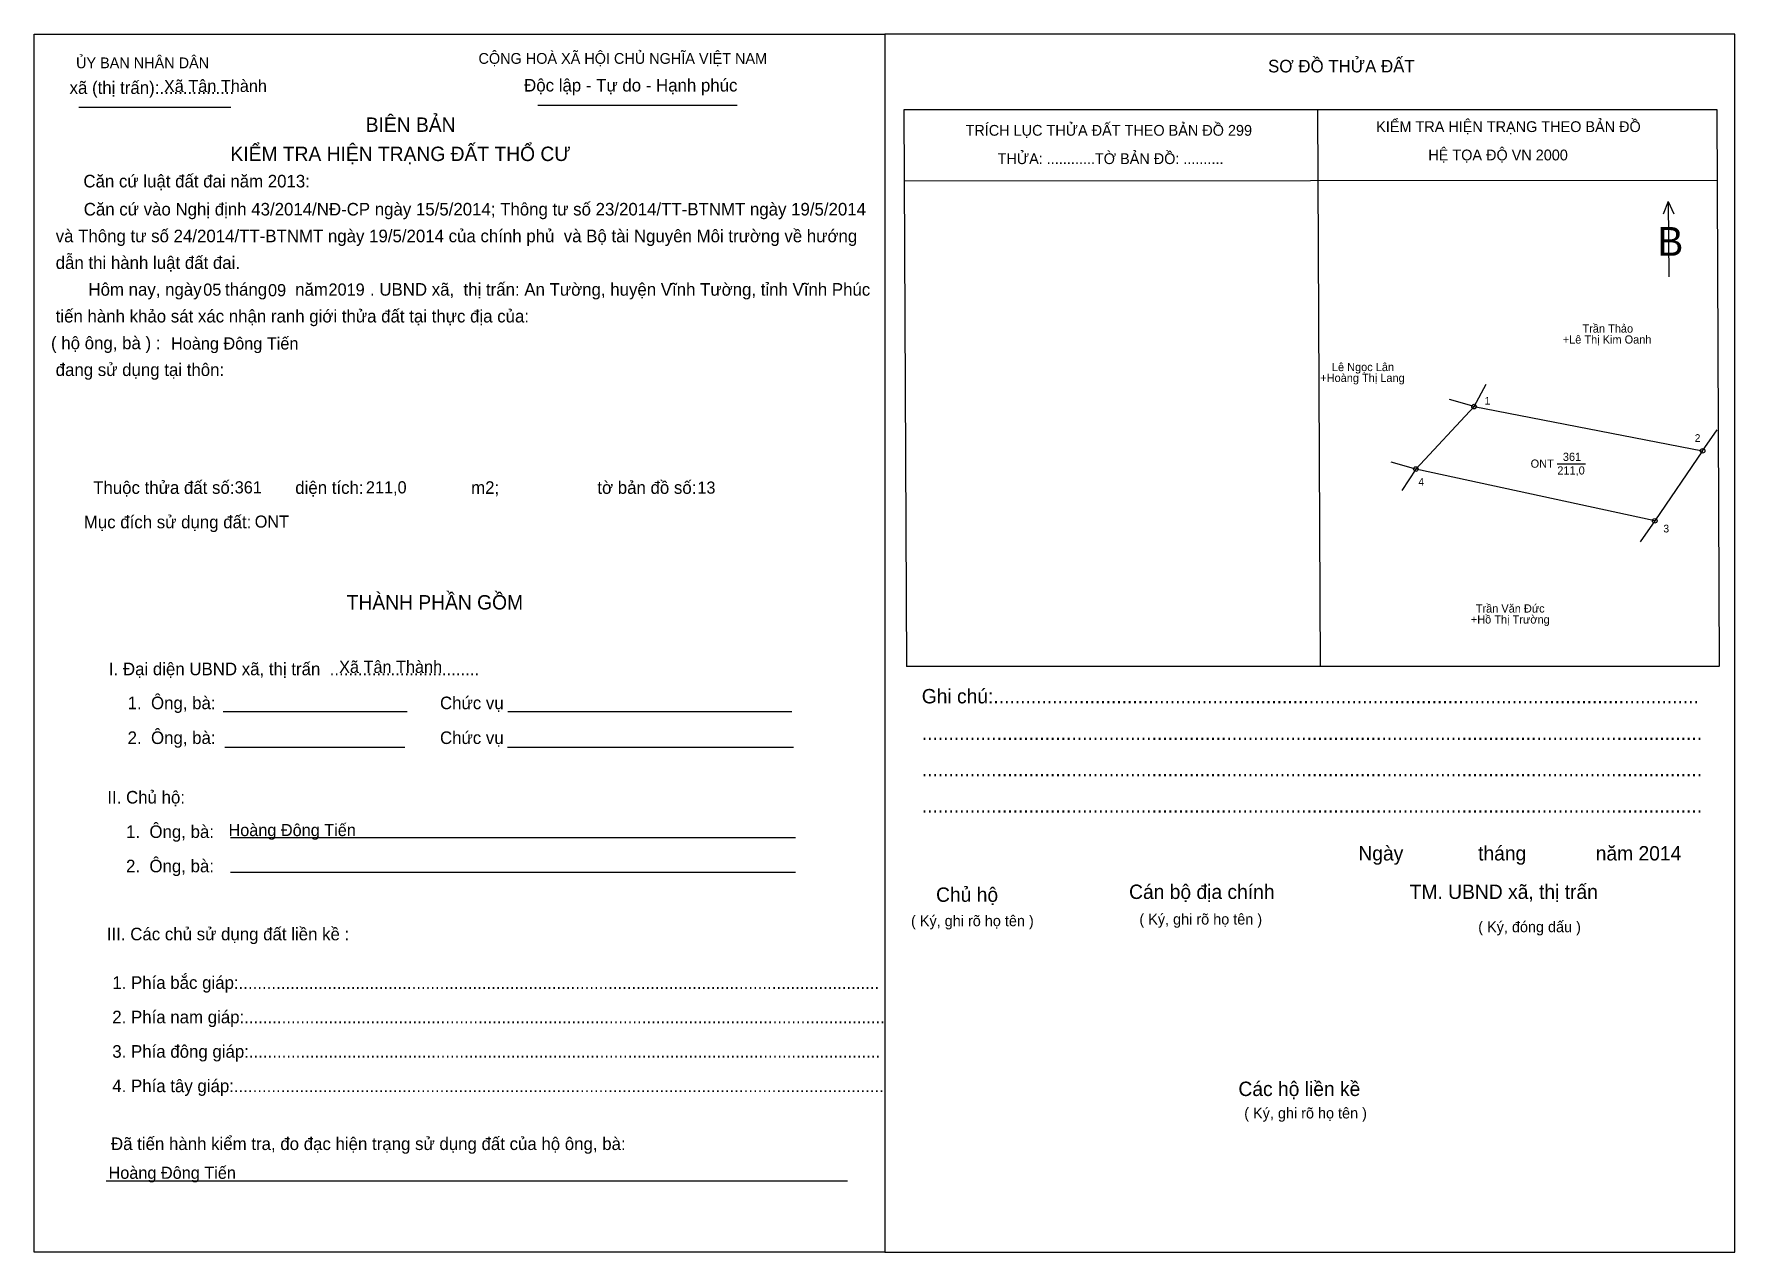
# Model space of a CAD drawing. Extents: x 540451 to 540635, y 1835138 to 1835270.
import ezdxf

# ---------------------------------------------------------------- set-up
doc = ezdxf.new("R2010")
doc.units = 0
for name, color, linetype in [('bbhtNoiDung', 7, 'Continuous'), ('bbhtTemplate', 7, 'Continuous'), ('CanhThua', 7, 'Continuous'), ('MocDinhThua', 7, 'Continuous'), ('NhanDiaChinhThua', 7, 'Continuous'), ('NhanTuCan', 7, 'Continuous'), ('RauThua', 7, 'Continuous'), ('SoHieuDinhThua', 7, 'Continuous')]:
    doc.layers.add(name, color=color, linetype=linetype)

msp = doc.modelspace()

# ---------------------------------------------------------------- linework, layer by layer
at = {"layer": 'bbhtTemplate'}
for p, q in [((540456.1, 1835262.37), (540472.54, 1835262.37)), ((540505.78, 1835262.59), (540527.36, 1835262.59)), ((540590.21, 1835262.15), (540590.51, 1835201.77)), ((540545.47, 1835254.39), (540633.45, 1835254.48)), ((540628.18, 1835252.16), (540627.66, 1835250.8)), ((540628.18, 1835252.16), (540628.8, 1835250.84)), ((540628.18, 1835252.16), (540628.27, 1835244)), ((540471.71, 1835196.9), (540491.62, 1835196.9)), ((540502.54, 1835196.9), (540533.28, 1835196.9)), ((540471.88, 1835193.04), (540491.4, 1835193.04)), ((540502.5, 1835193.04), (540533.46, 1835193.04)), ((540472.5, 1835183.26), (540533.68, 1835183.26)), ((540472.5, 1835179.49), (540533.68, 1835179.49)), ((540459.04, 1835146.07), (540539.33, 1835146.07))]:
    msp.add_line(p, q, dxfattribs=at)
for points in [[(540451.23, 1835138.35), (540451.23, 1835270.31), (540543.37, 1835270.31), (540543.37, 1835138.35)], [(540635.42, 1835138.35), (540635.42, 1835270.31), (540543.37, 1835270.31), (540543.37, 1835138.35)]]:
    msp.add_lwpolyline(points, close=True, dxfattribs=at)
for points in [[(540545.74, 1835201.77), (540545.47, 1835262.15), (540633.45, 1835262.15), (540633.71, 1835201.77)], [(540633.67, 1835201.77), (540545.69, 1835201.77)]]:
    msp.add_lwpolyline(points, dxfattribs=at)
at = {"layer": 'CanhThua'}
for p, q in [((540600.86, 1835223.18), (540607.17, 1835229.94)), ((540607.17, 1835229.94), (540631.92, 1835225.15)), ((540631.92, 1835225.15), (540626.73, 1835217.57)), ((540626.73, 1835217.57), (540600.86, 1835223.18))]:
    msp.add_line(p, q, dxfattribs=at)
at = {"layer": 'MocDinhThua'}
for centre in [(540607.17, 1835229.94), (540631.92, 1835225.15), (540600.86, 1835223.18), (540626.73, 1835217.57)]:
    msp.add_circle(centre, 0.25, dxfattribs=at)
at = {"layer": 'NhanDiaChinhThua'}
msp.add_line((540616.18, 1835223.76), (540619.23, 1835223.76), dxfattribs=at)
at = {"layer": 'RauThua'}
for p, q in [((540607.17, 1835229.94), (540608.49, 1835232.38)), ((540607.17, 1835229.94), (540604.51, 1835230.73)), ((540631.92, 1835225.15), (540633.49, 1835227.44)), ((540600.86, 1835223.18), (540598.19, 1835223.93)), ((540600.86, 1835223.18), (540599.34, 1835220.86)), ((540626.73, 1835217.57), (540625.16, 1835215.29))]:
    msp.add_line(p, q, dxfattribs=at)

# ---------------------------------------------------------------- texts
at = {"layer": 'bbhtNoiDung'}
for s, height, p in [('Xã Tân Thành', 1.3157, (540465.3, 1835264.03)), ('05', 1.316, (540469.55, 1835241.96)), ('09', 1.316, (540476.57, 1835241.9)), ('2019', 1.316, (540483.12, 1835241.97)), ('Hoàng Đông Tiến', 1.3157, (540466.07, 1835236.13)), ('361', 1.316, (540472.96, 1835220.54)), ('211,0', 1.316, (540487.17, 1835220.54)), ('13', 1.316, (540523.06, 1835220.51)), ('ONT', 1.316, (540475.13, 1835216.83)), ('Xã Tân Thành', 1.3157, (540484.27, 1835201.09)), ('Hoàng Đông Tiến', 1.3157, (540472.29, 1835183.41)), ('Hoàng Đông Tiến', 1.3157, (540459.3, 1835146.28))]:
    msp.add_text(s, height=height, dxfattribs=at).set_placement(p)
at = {"layer": 'bbhtTemplate'}
for s, height, p in [('ỦY BAN NHÂN DÂN', 1.1683, (540455.78, 1835266.6)), ('CỘNG HOÀ XÃ HỘI CHỦ NGHĨA VIỆT NAM', 1.1683, (540499.36, 1835267.08)), ('SƠ ĐỒ THỬA ĐẤT', 1.3629, (540584.86, 1835266.15)), ('xã (thị trấn):................', 1.3629, (540455.08, 1835263.82)), ('Độc lập - Tự do - Hạnh phúc', 1.3629, (540504.3, 1835264.08)), ('BIÊN BẢN', 1.558, (540487.15, 1835259.71)), ('TRÍCH LỤC THỬA ĐẤT THEO BẢN ĐỒ 299', 1.1683, (540552.1, 1835259.29)), ('KIỂM TRA HIỆN TRẠNG THEO BẢN ĐỒ', 1.1683, (540596.57, 1835259.69)), ('KIỂM TRA HIỆN TRẠNG ĐẤT THỔ CƯ', 1.5578, (540472.5, 1835256.55)), ('        THỬA: ............TỜ BẢN ĐỒ: ..........', 1.1683, (540552.1, 1835256.22)), ('             HỆ TỌA ĐỘ VN 2000', 1.1683, (540596.57, 1835256.62)), ('Căn cứ luật đất đai năm 2013:', 1.3629, (540456.58, 1835253.69)), ('       Căn cứ vào Nghị định 43/2014/NĐ-CP ngày 15/5/2014; Thông tư số 23/2014/TT-BTNMT ngày 19/5/2014', 1.36294, (540453.07, 1835250.65)), (' và Thông tư số 24/2014/TT-BTNMT ngày 19/5/2014 của chính phủ  và Bộ tài Nguyên Môi trường về hướng', 1.3629, (540453.07, 1835247.75)), ('B', 3.12, (540627.04, 1835246.28)), (' dẫn thi hành luật đất đai.', 1.3629, (540453.07, 1835244.86)), ('        Hôm nay, ngày     tháng      năm         . UBND xã,  thị trấn: An Tường, huyện Vĩnh Tường, tỉnh Vĩnh Phúc', 1.36294, (540453.07, 1835241.96)), (' tiến hành khảo sát xác nhận ranh giới thửa đất tại thực địa của:', 1.3629, (540453.07, 1835239.06)), ('( hộ ông, bà ) :', 1.3629, (540453.07, 1835236.16)), (' đang sử dụng tại thôn:', 1.3629, (540453.07, 1835233.26)), ('  Thuộc thửa đất số:             diện tích:                       m2;                     tờ bản đồ số:', 1.36294, (540456.62, 1835220.49)), ('Mục đích sử dụng đất:', 1.3629, (540456.62, 1835216.76)), ('THÀNH PHẦN GỒM', 1.5578, (540485.09, 1835207.96)), ('I. Đại diện UBND xã, thị trấn  ................................', 1.3629, (540459.34, 1835200.84)), ('    1.  Ông, bà:                                                Chức vụ', 1.3629, (540459.34, 1835197.16)), ('Ghi chú:....................................................................................................................................', 1.55781, (540547.36, 1835197.79)), ('    2.  Ông, bà:                                                Chức vụ', 1.3629, (540459.34, 1835193.39)), ('..................................................................................................................................................', 1.55781, (540547.36, 1835193.84)), ('..................................................................................................................................................', 1.55781, (540547.36, 1835189.89)), ('II. Chủ hộ:', 1.3629, (540459.17, 1835186.94)), ('..................................................................................................................................................', 1.55781, (540547.36, 1835185.95)), ('    1.  Ông, bà:', 1.3629, (540459.17, 1835183.21)), ('Ngày              tháng             năm 2014', 1.5578, (540594.64, 1835180.77)), ('    2.  Ông, bà:', 1.3629, (540459.17, 1835179.49)), ('Chủ hộ', 1.558, (540548.91, 1835176.29)), ('Cán bộ địa chính', 1.5578, (540569.81, 1835176.6)), ('TM. UBND xã, thị trấn', 1.5578, (540600.2, 1835176.6)), ('( Ký, ghi rõ họ tên )', 1.1683, (540546.2, 1835173.65)), ('( Ký, ghi rõ họ tên )', 1.1683, (540570.93, 1835173.83)), ('III. Các chủ sử dụng đất liền kề :', 1.3629, (540459.12, 1835172.12)), ('( Ký, đóng dấu )', 1.1683, (540607.62, 1835173)), ('    1. Phía bắc giáp:.........................................................................................................................................', 1.36294, (540457.68, 1835166.86)), ('    2. Phía nam giáp:.........................................................................................................................................', 1.36294, (540457.68, 1835163.13)), ('    3. Phía đông giáp:.......................................................................................................................................', 1.36294, (540457.68, 1835159.4)), ('    4. Phía tây giáp:...........................................................................................................................................', 1.36294, (540457.68, 1835155.67)), ('Các hộ liền kề', 1.5578, (540581.65, 1835155.25)), ('( Ký, ghi rõ họ tên )', 1.1683, (540582.28, 1835152.82)), ('    Đã tiến hành kiểm tra, đo đạc hiện trạng sử dụng đất của hộ ông, bà:', 1.3629, (540457.54, 1835149.4))]:
    msp.add_text(s, height=height, dxfattribs=at).set_placement(p)
at = {"layer": 'NhanDiaChinhThua'}
for s, p in [('361', (540616.78, 1835224.06)), ('ONT', (540613.29, 1835223.32)), ('211,0', (540616.18, 1835222.58))]:
    msp.add_text(s, height=0.888, dxfattribs=at).set_placement(p)
at = {"layer": 'NhanTuCan'}
for s, height, p in [('+Lê Thị Kim Oanh', 0.8881, (540616.77, 1835236.77)), ('Trần Thảo', 0.888, (540618.91, 1835237.96)), ('Lê Ngọc Lân', 0.8881, (540591.77, 1835233.79)), ('+Hoàng Thị Lang', 0.8881, (540590.51, 1835232.61)), ('Trần Văn Đức', 0.8881, (540607.35, 1835207.63)), ('+Hồ Thị Trường', 0.8881, (540606.82, 1835206.44))]:
    msp.add_text(s, height=height, dxfattribs=at).set_placement(p)
at = {"layer": 'SoHieuDinhThua'}
for s, p in [('1', (540608.31, 1835230.16)), ('2', (540631.06, 1835226.12)), ('4', (540601.14, 1835221.38)), ('3', (540627.67, 1835216.31))]:
    msp.add_text(s, height=0.833, dxfattribs=at).set_placement(p)

doc.saveas('drawing.dxf')
